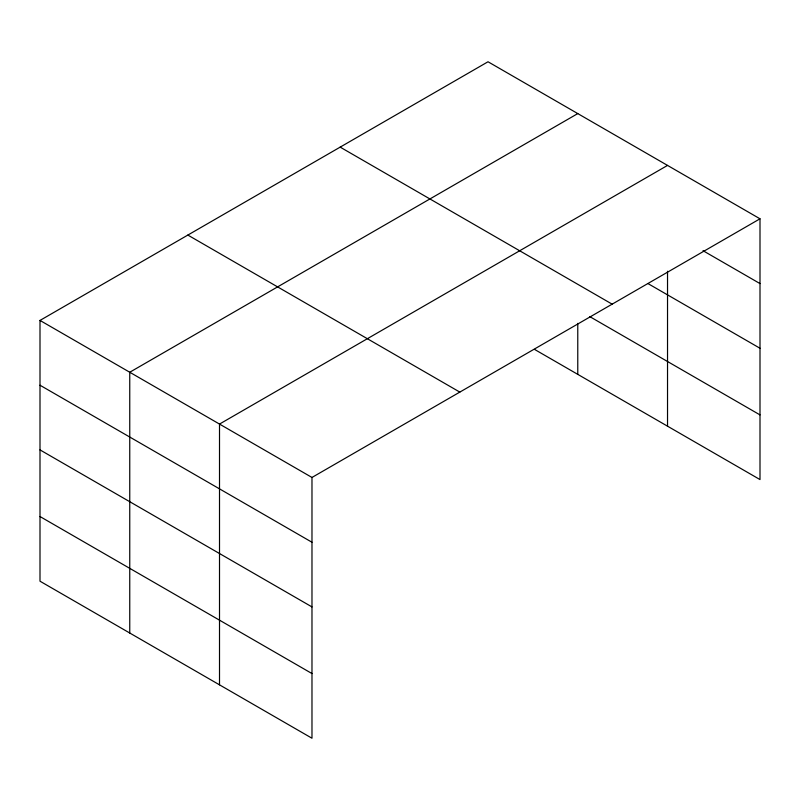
<?xml version="1.0" encoding="UTF-8"?>
<svg xmlns="http://www.w3.org/2000/svg" width="800" height="800" viewBox="0 0 800 800"><rect width="100%" height="100%" fill="white"/><g stroke="black" fill="none" stroke-linecap="round" stroke-linejoin="round"><path stroke-width="1.2" d="M760 218.8L488.02 61.77L40 320.43L40 581.2L311.98 738.23L311.98 477.46L760 218.8L760 479.57L534.52 349.39M577.77 113.59L129.75 372.25L129.75 633.02M667.53 165.41L219.51 424.07L219.51 684.84M703.01 250.69L760 283.59M648.06 283.63L760 348.26M340.17 147.13L612.15 304.16M589.67 316.55L760 414.9M187.85 235.07L459.83 392.1M40 320.43L311.98 477.46M40 385.22L311.98 542.25M40 449.89L311.98 606.92M40 516.53L311.98 673.56M667.53 271.24L667.53 426.18M577.77 323.37L577.77 374.36"/></g></svg>
